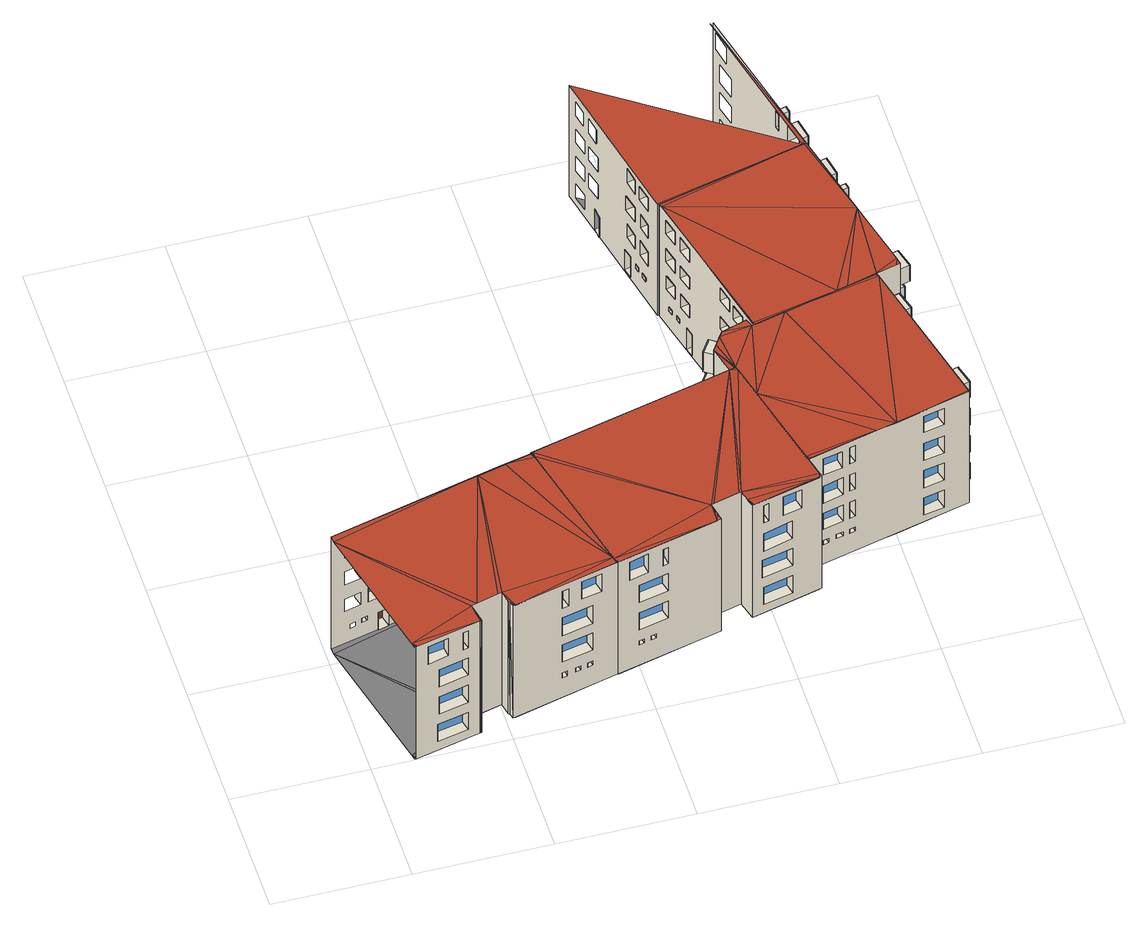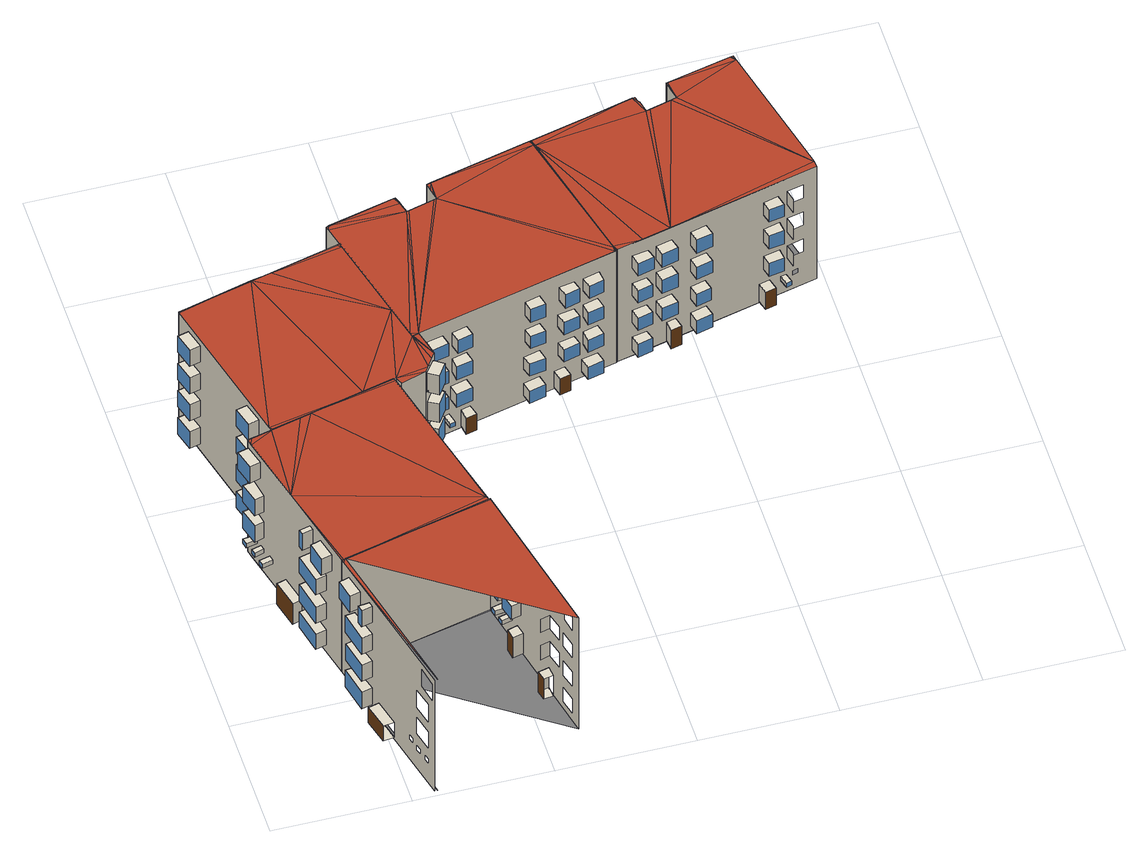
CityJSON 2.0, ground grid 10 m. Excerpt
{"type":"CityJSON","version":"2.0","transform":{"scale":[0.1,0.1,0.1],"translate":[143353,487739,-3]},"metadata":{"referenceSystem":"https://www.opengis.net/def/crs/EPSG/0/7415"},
"CityObjects":{
"building1":{"type":"Building","geometry":[{"type":"MultiSurface","lod":"2.2","boundaries":[[[0,1,2]],[[3,4,5]],[[6,1,0]],[[4,7,5]],[[8,9,10,11]],[[12,6,0]],[[5,7,13]],[[14,15,16,17]],[[18,19,20,21]],[[22,23,9,8]],[[11,10,24,25]],[[26,27,28,29]],[[10,9,23,24]],[[0,30,31]],[[32,33,5]],[[4,1,12,13],[11,8,22,25],[34,35,36,37],[21,18,38,39],[29,26,40,41],[17,14,42,43]],[[25,24,23,22]],[[42,44,15,14]],[[17,16,45,43]],[[21,20,46,39]],[[38,47,19,18]],[[16,15,44,45]],[[29,28,48,41]],[[40,49,27,26]],[[20,19,47,46]],[[50,51,52,53]],[[28,27,49,48]],[[54,55,56,57]],[[58,59,60,61]],[[62,63,64,65]],[[66,67,63,62]],[[65,64,68,69]],[[67,68,64,63]],[[12,0,31]],[[13,32,5]],[[69,68,67,66]],[[35,70,71,34]],[[72,73,74,75]],[[76,77,78,79]],[[80,81,82,83]],[[84,33,32]],[[31,30,85]],[[34,71,86,37]],[[36,87,70,35]],[[71,70,87,86]],[[43,45,44,42]],[[39,46,47,38]],[[41,48,49,40]],[[37,86,87,36]],[[75,74,88,89]],[[79,78,90,91]],[[92,93,73,72]],[[94,95,77,76]],[[83,82,96,97]],[[98,99,81,80]],[[93,88,74,73]],[[95,90,78,77]],[[99,96,82,81]],[[100,101,102,103]],[[30,104,105]],[[106,107,33]],[[103,102,108,109]],[[110,111,101,100]],[[111,108,102,101]],[[89,88,93,92]],[[91,90,95,94]],[[97,96,99,98]],[[112,13,12]],[[113,112,12]],[[113,12,114]],[[112,115,13]],[[116,114,12]],[[116,12,31]],[[13,117,32]],[[32,31,118,119]],[[109,108,111,110]],[[30,105,85]],[[106,33,84]],[[32,31,120,121]],[[122,123,124]],[[121,120,124,123]],[[122,125,123]],[[126,127,125]],[[126,125,122]],[[124,120,128]],[[129,121,123]],[[122,124,128]],[[129,123,125]],[[129,125,127]],[[126,122,128]],[[106,84,130]],[[105,131,85]],[[132,133,104,107],[53,50,134,135],[98,97,83,80],[57,54,136,137],[92,89,75,72],[61,58,138,139],[94,91,79,76],[140,141,142,143],[144,145,146,147],[148,149,150,151],[152,153,154,155],[156,157,158,159],[160,161,162,163],[164,165,166,167],[168,169,170,171],[172,173,174,175],[176,177,178,179],[180,181,182,183],[184,185,186,187],[66,69,65,62],[188,189,190,191],[110,109,103,100]],[[131,105,120]],[[106,130,121]],[[155,192,193,154]],[[143,194,195,142]],[[151,196,197,150]],[[147,198,199,146]],[[152,200,192,155]],[[154,193,201,153]],[[140,202,194,143]],[[142,195,203,141]],[[148,204,196,151]],[[150,197,205,149]],[[200,201,193,192]],[[144,206,198,147]],[[146,199,207,145]],[[202,203,195,194]],[[204,205,197,196]],[[206,207,199,198]],[[128,120,208]],[[121,129,209]],[[153,201,200,152]],[[141,203,202,140]],[[149,205,204,148]],[[145,207,206,144]],[[210,211,212,213]],[[214,215,216,217]],[[218,219,220,221]],[[222,223,224,225]],[[191,226,227,190]],[[127,126,228,229],[225,222,230,231],[232,233,234,235],[217,214,236,237],[213,210,238,239],[221,218,240,241],[242,243,244,245],[246,247,248,249]],[[240,250,219,218]],[[221,220,251,241]],[[225,224,252,231]],[[230,253,223,222]],[[220,219,250,251]],[[224,223,253,252]],[[106,121,209]],[[105,208,120]],[[241,251,250,240]],[[231,252,253,230]],[[159,254,255,158]],[[163,256,257,162]],[[167,258,259,166]],[[188,260,226,191]],[[190,227,261,189]],[[260,261,227,226]],[[243,262,263,242]],[[189,261,260,188]],[[156,264,254,159]],[[158,255,265,157]],[[264,265,255,254]],[[160,266,256,163]],[[162,257,267,161]],[[164,268,258,167]],[[166,259,269,165]],[[213,212,270,239]],[[238,271,211,210]],[[242,263,272,245]],[[244,273,262,243]],[[266,267,257,256]],[[236,274,215,214]],[[217,216,275,237]],[[268,269,259,258]],[[212,211,271,270]],[[263,262,273,272]],[[216,215,274,275]],[[245,272,273,244]],[[233,276,277,232]],[[128,208,278]],[[279,209,129]],[[157,265,264,156]],[[161,267,266,160]],[[165,269,268,164]],[[247,280,281,246]],[[246,281,282,249]],[[248,283,280,247]],[[281,280,283,282]],[[234,284,276,233]],[[239,270,271,238]],[[249,282,283,248]],[[232,277,285,235]],[[237,275,274,236]],[[277,276,284,285]],[[179,286,287,178]],[[171,288,289,170]],[[175,290,291,174]],[[183,292,293,182]],[[105,294,208]],[[295,106,209]],[[178,287,296,177]],[[176,297,286,179]],[[170,289,298,169]],[[174,291,299,173]],[[182,293,300,181]],[[168,301,288,171]],[[172,302,290,175]],[[180,303,292,183]],[[297,296,287,286]],[[301,298,289,288]],[[302,299,291,290]],[[303,300,293,292]],[[235,285,284,234]],[[177,296,297,176]],[[169,298,301,168]],[[173,299,302,172]],[[181,300,303,180]],[[294,304,208]],[[305,295,209]],[[294,133,304]],[[305,132,295]],[[279,229,209]],[[278,208,228]],[[306,228,307]],[[308,309,229]],[[310,311,228,229]],[[133,132,310]],[[133,311,304]],[[310,132,305]],[[133,310,311]],[[312,313,311]],[[310,314,315]],[[316,317,318,319]],[[320,321,322,323]],[[324,325,326,327]],[[328,329,330,331]],[[332,333,317,316]],[[319,318,334,335]],[[318,317,333,334]],[[336,337,321,320]],[[323,322,338,339]],[[322,321,337,338]],[[340,341,342,343]],[[344,345,346,347]],[[348,349,350,351]],[[352,353,354,355]],[[339,338,337,336]],[[335,334,333,332]],[[356,357,341,340]],[[343,342,358,359]],[[307,360,306]],[[361,309,308]],[[357,358,342,341]],[[362,363,345,344]],[[347,346,364,365]],[[351,350,366,367]],[[368,369,349,348]],[[370,371,372,373]],[[355,354,374,375]],[[376,377,353,352]],[[363,364,346,345]],[[369,366,350,349]],[[377,374,354,353]],[[327,326,378,379]],[[380,381,325,324]],[[331,330,382,383]],[[384,385,329,328]],[[386,387,371,370]],[[373,372,388,389]],[[326,325,381,378]],[[330,329,385,382]],[[372,371,387,388]],[[313,390,307]],[[309,391,314]],[[389,388,387,386]],[[312,390,313]],[[391,315,314]],[[359,358,357,356]],[[365,364,363,362]],[[367,366,369,368]],[[375,374,377,376]],[[392,393,394,395]],[[395,394,396,397]],[[398,399,393,392]],[[394,393,399,396]],[[400,401,402,403]],[[404,405,406,407]],[[408,409,410,411]],[[379,378,381,380]],[[383,382,385,384]],[[397,396,399,398]],[[229,228,412,413],[319,316,332,335],[395,392,398,397],[327,324,380,379],[331,328,384,383],[323,320,336,339],[373,370,386,389]],[[414,415,401,400]],[[403,402,416,417]],[[415,416,402,401]],[[407,406,418,419]],[[420,421,405,404]],[[422,423,409,408]],[[411,410,424,425]],[[421,418,406,405]],[[423,424,410,409]],[[426,427,428,429]],[[429,428,430,431]],[[432,433,427,426]],[[433,430,428,427]],[[417,416,415,414]],[[419,418,421,420]],[[425,424,423,422]],[[307,390,360]],[[391,309,361]],[[431,430,433,432]],[[434,435,436,437]],[[438,439,440,441]],[[442,443,444,445]],[[446,447,448,449]],[[450,451,435,434]],[[437,436,452,453]],[[454,455,439,438]],[[441,440,456,457]],[[458,459,443,442]],[[445,444,460,461]],[[451,452,436,435]],[[455,456,440,439]],[[462,463,447,446]],[[449,448,464,465]],[[459,460,444,443]],[[463,464,448,447]],[[453,452,451,450]],[[457,456,455,454]],[[461,460,459,458]],[[465,464,463,462]],[[361,413,466]],[[467,412,360]],[[468,467,360]],[[361,466,469]],[[391,361,469]],[[390,468,360]],[[391,390,412,413]],[[312,470,390]],[[391,471,315]],[[472,473,311,310],[356,359,343,340],[414,417,403,400],[450,453,437,434],[454,457,441,438],[420,419,407,404],[368,367,351,348],[362,365,347,344],[422,425,411,408],[376,375,355,352],[462,465,449,446],[458,461,445,442],[474,475,476,477],[478,479,480,481],[482,483,484,485],[486,487,488,489],[490,491,492,493],[494,495,496,497],[498,499,500,501],[502,503,504,505],[506,507,508,509],[432,431,429,426]],[[391,390,510,511]],[[511,510,512,513]],[[514,515,516]],[[517,518,519]],[[519,518,513]],[[512,515,514]],[[520,390,470]],[[391,521,471]],[[522,523,524,525]],[[526,527,528,529]],[[530,531,532,533]],[[534,535,536,537]],[[520,470,538]],[[471,521,539]],[[533,532,540,541]],[[542,543,531,530]],[[532,531,543,540]],[[541,540,543,542]],[[509,544,545,508]],[[477,546,547,476]],[[489,548,549,488]],[[493,550,551,492]],[[516,510,552]],[[511,517,553]],[[514,516,552]],[[553,517,519]],[[538,470,510]],[[511,471,539]],[[506,554,544,509]],[[508,545,555,507]],[[554,555,545,544]],[[525,524,556,557]],[[558,559,523,522]],[[524,523,559,556]],[[529,528,560,561]],[[562,563,527,526]],[[528,527,563,560]],[[537,536,564,565]],[[566,567,535,534]],[[536,535,567,564]],[[507,555,554,506]],[[476,547,568,475]],[[474,569,546,477]],[[486,570,548,489]],[[488,549,571,487]],[[569,568,547,546]],[[570,571,549,548]],[[492,551,572,491]],[[490,573,550,493]],[[573,572,551,550]],[[574,575,576,577]],[[513,512,578,579],[533,530,542,541],[577,574,580,581],[537,534,566,565],[525,522,558,557],[529,526,562,561]],[[475,568,569,474]],[[487,571,570,486]],[[491,572,573,490]],[[501,582,583,500]],[[557,556,559,558]],[[577,576,584,581]],[[580,585,575,574]],[[561,560,563,562]],[[576,575,585,584]],[[565,564,567,566]],[[498,586,582,501]],[[500,583,587,499]],[[586,587,583,582]],[[499,587,586,498]],[[588,552,510]],[[511,553,589]],[[481,590,591,480]],[[485,592,593,484]],[[497,594,595,496]],[[588,510,596]],[[511,589,597]],[[597,471,511]],[[510,470,596]],[[581,584,585,580]],[[505,598,599,504]],[[480,591,600,479]],[[478,601,590,481]],[[484,593,602,483]],[[482,603,592,485]],[[601,600,591,590]],[[603,602,593,592]],[[496,595,604,495]],[[494,605,594,497]],[[605,604,595,594]],[[502,606,598,505]],[[504,599,607,503]],[[606,607,599,598]],[[503,607,606,502]],[[479,600,601,478]],[[483,602,603,482]],[[495,604,605,494]],[[552,588,578]],[[589,553,579]],[[608,609,610,611]],[[612,613,614,615]],[[616,617,618,619]],[[620,621,622,471]],[[623,624,625,626]],[[627,628,629]],[[630,631,632]],[[610,609,633,634]],[[614,613,635,636]],[[621,637,622]],[[620,471,638]],[[618,617,639,640]],[[625,624,641,642]],[[472,473,578,579]],[[472,643,632,628]],[[471,622,643,472]],[[643,637,621]],[[620,638,472]],[[473,596,470]],[[471,597,472]],[[644,643,621]],[[620,472,645]],[[611,610,634,646]],[[647,633,609,608]],[[615,614,636,648]],[[649,635,613,612]],[[619,618,640,650]],[[651,639,617,616]],[[626,625,642,652]],[[653,641,624,623]],[[644,654,643]],[[655,645,472]],[[620,621,656,657],[615,612,649,648],[619,616,651,650],[611,608,647,646],[626,623,653,652]],[[652,642,641,653]],[[646,634,633,647]],[[648,636,635,649]],[[650,640,639,651]],[[658,659,660,661]],[[662,663,664,665]],[[666,667,668,669]],[[670,671,672,673]],[[661,660,674,675]],[[676,677,659,658]],[[660,659,677,674]],[[678,643,679]],[[680,681,472]],[[675,674,677,676]],[[679,643,654]],[[472,681,655]],[[630,682,631]],[[683,627,629]],[[682,630,678]],[[680,627,683]],[[665,664,684,685]],[[686,687,663,662]],[[688,689,667,666]],[[669,668,690,691]],[[673,672,692,693]],[[694,695,671,670]],[[664,663,687,684]],[[668,667,689,690]],[[672,671,695,692]],[[656,679,654]],[[657,655,681]],[[696,697,698,699]],[[657,656,700,701]],[[699,698,702,703]],[[704,705,697,696]],[[698,697,705,702]],[[685,684,687,686]],[[691,690,689,688]],[[693,692,695,694]],[[703,702,705,704]],[[679,656,700]],[[681,701,657]],[[706,707,708,709]],[[710,711,712,713]],[[714,715,716,717]],[[718,719,720,721]],[[678,679,722]],[[723,681,680]],[[701,700,679,681]],[[709,708,724,725]],[[713,712,726,727]],[[728,729,707,706]],[[730,731,711,710]],[[717,716,732,733]],[[734,735,715,714]],[[708,707,729,724]],[[712,711,731,726]],[[721,720,736,737]],[[738,739,719,718]],[[716,715,735,732]],[[720,719,739,736]],[[725,724,729,728]],[[727,726,731,730]],[[733,732,735,734]],[[737,736,739,738]],[[740,741,742,743],[744,745,746,747],[748,749,750,751],[752,753,754,755],[756,757,758,759],[760,761,762,763],[764,765,766,767],[768,769,770,771],[772,773,774,775],[776,777,778,779],[780,781,782,783],[784,785,786,787],[788,789,790,791],[792,793,794,795],[796,797,798,799],[800,801,802,803],[804,805,806,807],[808,809,810,811]],[[775,812,813,774]],[[795,814,815,794]],[[783,816,817,782]],[[791,818,819,790]],[[772,820,812,775]],[[774,813,821,773]],[[792,822,814,795]],[[794,815,823,793]],[[780,824,816,783]],[[788,825,818,791]],[[782,817,826,781]],[[790,819,827,789]],[[682,678,828]],[[829,680,683]],[[773,821,820,772]],[[793,823,822,792]],[[781,826,824,780]],[[789,827,825,788]],[[771,830,831,770]],[[779,832,833,778]],[[787,834,835,786]],[[770,831,836,769]],[[768,837,830,771]],[[776,838,832,779]],[[778,833,839,777]],[[784,840,834,787]],[[786,835,841,785]],[[807,842,843,806]],[[806,843,844,805]],[[769,836,837,768]],[[804,845,842,807]],[[777,839,838,776]],[[785,841,840,784]],[[805,844,845,804]],[[678,722,828]],[[723,680,829]],[[811,846,847,810]],[[767,848,849,766]],[[759,850,851,758]],[[751,852,853,750]],[[810,847,854,809]],[[808,855,846,811]],[[809,854,855,808]],[[764,856,848,767]],[[766,849,857,765]],[[756,858,850,759]],[[758,851,859,757]],[[748,860,852,751]],[[750,853,861,749]],[[765,857,856,764]],[[757,859,858,756]],[[749,861,860,748]],[[803,862,863,802]],[[800,864,862,803]],[[802,863,865,801]],[[801,865,864,800]],[[763,866,867,762]],[[755,868,869,754]],[[747,870,871,746]],[[820,821,813,812]],[[822,823,815,814]],[[824,826,817,816]],[[825,827,819,818]],[[799,872,873,798]],[[760,874,866,763]],[[762,867,875,761]],[[752,876,868,755]],[[754,869,877,753]],[[796,878,872,799]],[[798,873,879,797]],[[744,880,870,747]],[[746,871,881,745]],[[797,879,878,796]],[[761,875,874,760]],[[753,877,876,752]],[[745,881,880,744]],[[882,883,884,885],[886,887,888,889],[890,891,892,893],[894,895,896,897],[898,899,900,901],[902,903,904,905],[906,907,908,909],[910,911,912,913],[914,915,916,917],[918,919,920,921],[922,923,924,925],[926,927,928,929],[930,931,932,933],[934,935,936,937],[938,939,940,941],[942,943,944,945],[946,947,948,949],[950,951,952,953]],[[837,836,831,830]],[[838,839,833,832]],[[840,841,835,834]],[[929,954,955,928]],[[937,956,957,936]],[[921,958,959,920]],[[845,844,843,842]],[[945,960,961,944]],[[942,962,960,945]],[[944,961,963,943]],[[926,964,954,929]],[[928,955,965,927]],[[934,966,956,937]],[[936,957,967,935]],[[918,968,958,921]],[[920,959,969,919]],[[943,963,962,942]],[[927,965,964,926]],[[935,967,966,934]],[[919,969,968,918]],[[941,970,971,940]],[[938,972,970,941]],[[940,971,973,939]],[[939,973,972,938]],[[917,974,975,916]],[[933,976,977,932]],[[925,978,979,924]],[[914,980,974,917]],[[916,975,981,915]],[[930,982,976,933]],[[932,977,983,931]],[[922,984,978,925]],[[924,979,985,923]],[[953,986,987,952]],[[855,854,847,846]],[[950,988,986,953]],[[952,987,989,951]],[[915,981,980,914]],[[931,983,982,930]],[[923,985,984,922]],[[856,857,849,848]],[[858,859,851,850]],[[860,861,853,852]],[[951,989,988,950]],[[864,865,863,862]],[[874,875,867,866]],[[876,877,869,868]],[[878,879,873,872]],[[880,881,871,870]],[[962,963,961,960]],[[964,965,955,954]],[[966,967,957,956]],[[968,969,959,958]],[[949,990,991,948]],[[972,973,971,970]],[[909,992,993,908]],[[901,994,995,900]],[[893,996,997,892]],[[946,998,990,949]],[[948,991,999,947]],[[980,981,975,974]],[[982,983,977,976]],[[984,985,979,978]],[[988,989,987,986]],[[998,999,991,990]],[[742,1000,1001]],[[743,1002,1003]],[[1001,1000,1004]],[[1003,1002,1005]],[[628,632,1006,1007],[665,662,686,685],[673,670,694,693],[669,666,688,691],[1008,1009,1010,1011],[1012,1013,1014,1015],[1016,1017,1018,1019],[1020,1021,1022,1023],[717,714,734,733],[709,706,728,725],[713,710,730,727],[661,658,676,675],[699,696,704,703],[721,718,738,737]],[[1024,1025,884]],[[885,1026,1027]],[[1028,1004,741]],[[1029,740,1005]],[[1024,883,1025]],[[1027,1026,882]],[[681,679,1030,1031]],[[722,1032,828]],[[723,829,1033]],[[1021,1034,1035,1020]],[[1013,1036,1037,1012]],[[1009,1038,1039,1008]],[[1017,1040,1041,1016]],[[743,742,1042,1043]],[[1020,1035,1044,1023]],[[1022,1045,1034,1021]],[[1012,1037,1046,1015]],[[1014,1047,1036,1013]],[[1010,1048,1038,1009]],[[1018,1049,1040,1017]],[[1008,1039,1050,1011]],[[1016,1041,1051,1019]],[[1035,1034,1045,1044]],[[1037,1036,1047,1046]],[[1039,1038,1048,1050]],[[1041,1040,1049,1051]],[[1052,1001,1004]],[[1002,1053,1005]],[[885,884,1054,1055]],[[740,741,1054,1055]],[[1023,1044,1045,1022]],[[1015,1046,1047,1014]],[[1011,1050,1048,1010]],[[1019,1051,1049,1018]],[[1056,1057,828]],[[829,1058,1059]],[[722,1030,1032]],[[723,1033,1031]],[[1032,1056,828]],[[829,1059,1033]],[[1028,1052,1004]],[[1053,1029,1005]],[[1052,1060,1001]],[[1061,1053,1002]],[[1006,1057,1056]],[[1058,1007,1059]],[[1007,1006,1062,1063],[1064,1065,1066,1067],[1068,1069,1070,1071],[1072,1073,1074,1075],[1076,1077,1078,1079],[1080,1081,1082,1083],[1084,1085,1086,1087],[1088,1089,1090,1091],[1092,1093,1094,1095]],[[1081,1096,1097,1080]],[[1089,1098,1099,1088]],[[1085,1100,1101,1084]],[[1093,1102,1103,1092]],[[1080,1097,1104,1083]],[[1082,1105,1096,1081]],[[1088,1099,1106,1091]],[[1090,1107,1098,1089]],[[1086,1108,1100,1085]],[[1094,1109,1102,1093]],[[1084,1101,1110,1087]],[[1092,1103,1111,1095]],[[1083,1104,1105,1082]],[[1091,1106,1107,1090]],[[1087,1110,1108,1086]],[[1095,1111,1109,1094]],[[1030,1031,1062]],[[1062,1060,1052]],[[1063,1053,1061]],[[1031,1063,1062]],[[1032,1030,1062]],[[1033,1063,1031]],[[1065,1112,1113,1064]],[[1069,1114,1115,1068]],[[1077,1116,1117,1076]],[[1073,1118,1119,1072]],[[1064,1113,1120,1067]],[[1068,1115,1121,1071]],[[1076,1117,1122,1079]],[[1066,1123,1112,1065]],[[1070,1124,1114,1069]],[[1078,1125,1116,1077]],[[1074,1126,1118,1073]],[[1072,1119,1127,1075]],[[1097,1096,1105,1104]],[[1099,1098,1107,1106]],[[1101,1100,1108,1110]],[[1103,1102,1109,1111]],[[1067,1120,1123,1066]],[[1071,1121,1124,1070]],[[1079,1122,1125,1078]],[[1075,1127,1126,1074]],[[1113,1112,1123,1120]],[[1115,1114,1124,1121]],[[1117,1116,1125,1122]],[[1119,1118,1126,1127]],[[1128,1129,1062]],[[1130,1131,1063]],[[1128,1062,1052]],[[1131,1053,1063]],[[1042,1129,1128]],[[1043,1131,1130]],[[1043,1042,1054,1055],[1132,1133,1134,1135],[1136,1137,1138,1139],[1140,1141,1142,1143],[1144,1145,1146,1147],[1148,1149,1150,1151],[1152,1153,1154,1155],[1156,1157,1158,1159],[1160,1161,1162,1163],[1164,1165,1166,1167],[1168,1169,1170,1171],[1172,1173,1174,1175],[1176,1177,1178,1179]],[[1137,1180,1181,1136]],[[1141,1182,1183,1140]],[[1145,1184,1185,1144]],[[1173,1186,1187,1172]],[[1136,1181,1188,1139]],[[1138,1189,1180,1137]],[[1174,1190,1186,1173]],[[1172,1187,1191,1175]],[[1175,1191,1190,1174]],[[1140,1183,1192,1143]],[[1142,1193,1182,1141]],[[1144,1185,1194,1147]],[[1146,1195,1184,1145]],[[1196,1052,1028]],[[1197,1029,1053]],[[1139,1188,1189,1138]],[[1169,1198,1199,1168]],[[1170,1200,1198,1169]],[[1168,1199,1201,1171]],[[1143,1192,1193,1142]],[[1147,1194,1195,1146]],[[1171,1201,1200,1170]],[[1165,1202,1203,1164]],[[1164,1203,1204,1167]],[[1166,1205,1202,1165]],[[1206,1054,1025]],[[1055,1207,1026]],[[1167,1204,1205,1166]],[[1054,1196,1028]],[[1055,1029,1197]],[[1177,1208,1209,1176]],[[1026,1207,1210]],[[1211,1206,1025]],[[1176,1209,1212,1179]],[[1178,1213,1208,1177]],[[1179,1212,1213,1178]],[[1181,1180,1189,1188]],[[1149,1214,1215,1148]],[[1153,1216,1217,1152]],[[1157,1218,1219,1156]],[[1161,1220,1221,1160]],[[1187,1186,1190,1191]],[[1148,1215,1222,1151]],[[1150,1223,1214,1149]],[[1151,1222,1223,1150]],[[1183,1182,1193,1192]],[[1185,1184,1195,1194]],[[1199,1198,1200,1201]],[[1152,1217,1224,1155]],[[1154,1225,1216,1153]],[[1156,1219,1226,1159]],[[1158,1227,1218,1157]],[[1160,1221,1228,1163]],[[1162,1229,1220,1161]],[[1133,1230,1231,1132]],[[1203,1202,1205,1204]],[[1134,1232,1230,1133]],[[1155,1224,1225,1154]],[[1159,1226,1227,1158]],[[1163,1228,1229,1162]],[[1132,1231,1233,1135]],[[1135,1233,1232,1134]],[[1055,1054,1234,1235],[1236,1237,1238,1239],[1240,1241,1242,1243],[1244,1245,1246,1247],[1248,1249,1250,1251],[1252,1253,1254,1255],[1256,1257,1258,1259],[1260,1261,1262,1263],[1264,1265,1266,1267],[1268,1269,1270,1271],[1272,1273,1274,1275],[1276,1277,1278,1279],[1280,1281,1282,1283]],[[1209,1208,1213,1212]],[[1249,1284,1285,1248]],[[1248,1285,1286,1251]],[[1250,1287,1284,1249]],[[1257,1288,1289,1256]],[[1265,1290,1291,1264]],[[1261,1292,1293,1260]],[[1251,1286,1287,1250]],[[1256,1289,1294,1259]],[[1264,1291,1295,1267]],[[1258,1296,1288,1257]],[[1266,1297,1290,1265]],[[1260,1293,1298,1263]],[[1262,1299,1292,1261]],[[1215,1214,1223,1222]],[[1253,1300,1301,1252]],[[1252,1301,1302,1255]],[[1254,1303,1300,1253]],[[1259,1294,1296,1258]],[[1267,1295,1297,1266]],[[1263,1298,1299,1262]],[[1255,1302,1303,1254]],[[1217,1216,1225,1224]],[[1219,1218,1227,1226]],[[1221,1220,1229,1228]],[[1281,1304,1305,1280]],[[1231,1230,1232,1233]],[[1280,1305,1306,1283]],[[1282,1307,1304,1281]],[[1285,1284,1287,1286]],[[1289,1288,1296,1294]],[[1291,1290,1297,1295]],[[1293,1292,1299,1298]],[[1301,1300,1303,1302]],[[1305,1304,1307,1306]]],"semantics":{"surfaces":[{"type":"GroundSurface"},{"type":"RoofSurface"},{"type":"WallSurface","on_footprint_edge":true},{"type":"Window"},{"type":"Door"}],"values":[0,1,0,1,2,0,1,2,2,2,2,2,3,0,1,2,2,2,2,2,2,3,2,2,3,2,3,2,2,2,2,2,3,0,1,2,2,2,2,2,1,0,2,2,3,2,2,2,2,2,2,2,2,2,2,3,3,3,2,0,1,2,2,4,2,2,2,2,2,0,1,0,0,1,2,2,0,1,2,2,2,2,2,2,0,1,0,1,1,0,1,0,2,0,1,2,2,2,2,2,2,2,2,2,2,3,2,2,3,3,3,0,1,2,2,2,2,2,2,2,2,2,2,2,2,2,2,3,3,1,0,2,2,2,2,2,2,2,4,2,2,2,2,3,2,2,2,2,2,2,2,2,3,2,2,3,3,3,3,2,2,0,1,2,2,2,2,2,2,3,2,2,2,2,2,3,2,2,2,2,0,1,2,2,2,2,2,2,2,2,3,3,3,3,2,2,2,2,2,0,1,0,1,1,0,0,1,2,2,0,1,2,0,1,2,2,2,2,2,2,3,2,2,3,2,2,2,2,2,2,2,2,0,1,3,2,2,2,2,2,2,2,3,3,3,2,2,2,2,2,2,3,3,3,0,1,2,0,1,2,2,2,2,2,2,2,3,2,2,2,2,2,2,2,2,2,3,2,2,2,2,3,3,2,2,2,4,2,2,2,0,1,2,2,2,2,2,2,2,2,2,2,2,3,3,2,2,3,3,2,2,2,2,1,0,0,1,1,0,2,0,1,2,2,2,0,1,1,0,0,1,2,2,2,2,0,1,2,2,3,2,2,2,2,2,0,1,0,1,0,1,2,2,4,2,2,3,2,2,3,2,2,3,2,2,2,2,2,3,3,2,2,3,2,2,2,2,2,2,2,2,2,2,3,2,2,2,3,2,0,1,2,2,2,0,1,1,0,2,2,2,2,2,2,3,3,2,2,3,2,2,3,2,2,2,2,0,1,2,2,2,2,2,1,0,3,3,0,1,3,4,2,2,2,0,1,0,1,0,1,2,2,2,2,2,2,2,2,0,1,2,2,2,2,2,2,2,2,2,2,2,3,0,1,2,0,1,0,1,0,1,2,2,2,2,2,2,3,3,3,0,1,2,2,2,2,3,2,2,2,2,0,1,2,2,2,2,0,1,2,2,2,2,2,2,2,3,3,2,2,3,3,2,2,2,2,2,2,2,2,2,2,2,2,2,2,2,2,2,0,1,2,2,2,2,2,2,2,2,2,2,2,2,2,2,2,2,2,2,2,2,0,1,2,2,2,2,2,2,2,2,2,2,2,2,2,2,2,2,2,2,2,2,2,2,2,3,3,3,3,2,2,2,2,2,2,2,2,2,2,2,2,2,2,3,3,3,2,2,2,4,2,2,2,2,2,2,2,2,2,2,2,2,2,2,2,2,2,2,2,2,2,2,2,2,2,2,2,4,2,2,2,2,2,3,3,3,2,3,3,3,3,3,3,3,3,3,2,3,2,2,2,2,2,3,3,3,4,4,0,1,0,1,2,0,1,0,1,0,1,2,0,1,2,2,2,2,2,2,2,2,2,2,2,2,2,3,3,3,3,0,1,2,2,2,2,2,2,0,1,0,1,0,1,0,1,0,1,0,1,2,2,2,2,2,2,2,2,2,2,2,2,2,2,2,2,2,2,0,1,2,0,1,2,2,2,2,2,2,2,2,2,2,2,2,3,3,3,3,2,2,2,2,3,3,3,3,0,1,0,1,0,1,2,2,2,2,2,2,2,2,2,2,2,2,2,2,0,1,2,2,2,2,2,2,2,2,2,2,0,1,2,0,1,2,1,0,2,2,2,3,2,2,2,2,3,2,2,2,3,3,3,2,2,2,2,2,2,2,3,2,2,2,2,2,2,2,4,2,2,2,2,2,2,2,2,2,2,2,2,2,3,2,2,2,2,2,2,2,3,3,3,2,3,2,2,3,3,3,3,3,4]}}]}
},
"vertices":[
[30,5,5],[32,1,5],[31,1,5],[31,1,116],[32,1,116],[30,5,116],[33,1,5],[33,1,116],[41,3,94],[39,11,94],[39,11,111],[41,3,111],[80,12,5],[80,12,116],[48,5,13],[47,13,13],[47,13,30],[48,5,30],[49,5,67],[47,13,67],[47,13,84],[49,5,84],[56,7,94],[55,14,94],[55,14,111],[56,7,111],[49,5,40],[47,13,40],[47,13,57],[49,5,57],[5,109,5],[78,27,5],[78,27,116],[5,109,116],[67,9,111],[67,9,94],[71,10,94],[71,10,111],[71,10,67],[71,10,84],[71,10,40],[71,10,57],[71,10,13],[71,10,30],[69,18,13],[69,18,30],[69,18,84],[69,18,67],[69,18,57],[69,18,40],[27,119,90],[25,127,90],[25,127,103],[27,119,103],[27,119,63],[25,127,63],[25,127,76],[27,119,76],[27,119,37],[25,127,37],[25,127,49],[27,119,49],[28,120,22],[26,127,22],[26,127,18],[28,120,18],[32,121,22],[30,128,22],[30,128,18],[32,121,18],[65,17,94],[65,17,111],[33,121,76],[32,129,76],[32,129,63],[33,121,63],[33,121,49],[32,129,49],[32,129,36],[33,121,36],[34,121,102],[32,129,102],[32,129,90],[34,121,90],[82,28,116],[82,28,5],[69,18,111],[69,18,94],[43,131,63],[45,124,63],[43,131,36],[45,124,36],[45,124,76],[43,131,76],[45,124,49],[43,131,49],[43,131,90],[45,124,90],[45,124,102],[43,131,102],[40,122,22],[38,130,22],[38,130,5],[40,122,5],[5,114,5],[115,141,5],[115,141,116],[5,114,116],[46,132,5],[48,124,5],[48,124,22],[46,132,22],[81,13,116],[81,13,5],[80,17,5],[80,17,116],[80,18,5],[80,18,116],[81,12,5],[81,12,116],[101,33,5],[101,33,116],[104,23,5],[103,24,116],[103,24,5],[104,23,116],[105,19,5],[105,19,116],[107,19,5],[107,19,116],[98,32,116],[98,32,5],[155,150,116],[155,150,5],[15,116,90],[15,116,103],[15,116,63],[15,116,76],[15,116,37],[15,116,49],[100,137,23],[100,137,10],[88,134,10],[88,134,23],[100,137,49],[100,137,37],[89,134,37],[89,134,49],[100,137,76],[100,137,64],[88,134,64],[88,134,76],[100,137,103],[100,137,90],[88,134,90],[88,134,103],[126,143,103],[126,143,90],[114,140,90],[114,140,103],[126,143,77],[126,143,64],[114,140,64],[114,140,77],[126,143,49],[126,143,37],[114,140,37],[114,140,49],[144,147,49],[144,147,37],[133,145,37],[133,145,49],[144,147,76],[144,147,64],[133,145,64],[133,145,76],[144,147,103],[144,147,91],[132,145,91],[132,145,103],[144,147,23],[144,147,10],[133,145,10],[133,145,23],[23,118,22],[23,118,18],[19,117,18],[19,117,22],[118,141,23],[118,141,5],[111,139,5],[111,139,23],[86,142,103],[86,142,90],[86,142,23],[86,142,10],[86,142,76],[86,142,64],[87,142,49],[87,142,37],[98,145,103],[98,145,90],[98,145,23],[98,145,10],[98,145,76],[98,145,64],[98,145,49],[98,145,37],[182,43,5],[182,43,116],[142,28,40],[140,36,40],[140,36,57],[142,28,57],[142,28,66],[140,36,66],[140,36,84],[142,28,84],[142,28,24],[140,36,24],[140,36,29],[142,28,29],[142,28,93],[141,36,93],[141,36,110],[142,28,110],[109,147,23],[109,147,5],[184,38,5],[184,38,116],[147,29,93],[147,29,110],[157,32,111],[157,32,94],[172,35,94],[172,35,111],[165,33,66],[165,33,84],[165,33,40],[165,33,57],[146,29,24],[146,29,29],[152,30,29],[152,30,25],[156,31,25],[156,31,29],[161,32,29],[161,32,25],[165,33,25],[165,33,29],[145,37,24],[145,37,29],[145,37,110],[145,37,93],[112,148,103],[112,148,90],[112,148,77],[112,148,64],[112,148,49],[112,148,37],[117,149,23],[117,149,5],[150,38,25],[150,38,29],[124,151,103],[124,151,90],[124,151,77],[124,151,64],[124,151,49],[124,151,37],[163,41,57],[163,41,40],[154,39,29],[154,39,25],[163,41,66],[163,41,84],[155,39,94],[155,39,111],[183,38,5],[183,38,116],[159,40,25],[159,40,29],[163,41,29],[163,41,25],[170,43,94],[170,43,111],[130,152,103],[130,152,91],[131,152,49],[131,152,37],[131,152,76],[131,152,64],[131,152,23],[131,152,10],[136,146,5],[136,146,116],[142,155,91],[142,155,103],[142,155,37],[142,155,64],[142,155,10],[142,155,49],[142,155,76],[142,155,23],[157,146,5],[157,146,116],[185,38,5],[182,42,5],[185,38,116],[182,42,116],[156,151,116],[156,151,5],[157,151,5],[157,147,5],[157,147,116],[157,151,116],[193,40,93],[191,48,93],[191,48,111],[193,40,111],[200,42,25],[198,50,25],[198,50,29],[200,42,29],[200,42,67],[198,50,67],[198,50,84],[200,42,84],[200,42,40],[198,50,40],[198,50,57],[200,42,57],[207,44,93],[206,51,93],[206,51,111],[207,44,111],[204,43,25],[202,51,25],[202,51,29],[204,43,29],[169,154,102],[168,162,102],[168,162,90],[169,154,90],[170,154,49],[168,162,49],[168,162,37],[170,154,37],[170,154,76],[168,162,76],[168,162,64],[170,154,64],[170,154,22],[168,162,22],[168,162,10],[170,154,10],[181,157,102],[179,165,102],[179,165,90],[181,157,90],[259,56,5],[259,56,116],[181,157,49],[180,165,49],[180,165,37],[181,157,37],[180,165,64],[181,157,64],[181,157,76],[180,165,76],[209,44,25],[207,52,25],[207,52,29],[209,44,29],[180,165,10],[182,157,10],[182,157,22],[180,165,22],[220,55,84],[222,47,84],[222,47,67],[220,55,67],[220,55,57],[222,47,57],[222,47,40],[220,55,40],[213,45,25],[211,53,25],[211,53,29],[213,45,29],[259,71,5],[259,71,116],[218,46,94],[216,54,94],[216,54,110],[218,46,110],[221,55,110],[222,47,110],[222,47,94],[221,55,94],[188,159,103],[186,166,103],[186,166,90],[188,159,90],[188,159,76],[186,166,76],[186,166,64],[188,159,64],[188,159,49],[186,166,49],[186,166,37],[188,159,37],[262,57,5],[262,57,116],[199,161,103],[197,169,103],[197,169,90],[199,161,90],[198,169,64],[200,161,64],[200,161,76],[198,169,76],[200,162,49],[198,169,49],[198,169,37],[200,162,37],[195,160,22],[193,168,22],[193,168,6],[195,160,6],[201,170,6],[203,162,6],[203,162,22],[201,170,22],[214,165,103],[212,173,103],[212,173,90],[214,165,90],[214,165,76],[212,173,76],[212,173,64],[214,165,64],[214,165,49],[212,173,49],[212,173,37],[214,165,37],[214,165,23],[212,173,23],[212,173,11],[214,165,11],[225,168,103],[223,175,103],[223,175,90],[225,168,90],[225,168,76],[223,175,76],[223,175,64],[225,168,64],[226,168,49],[224,175,49],[224,175,37],[226,168,37],[226,168,23],[224,176,23],[224,176,11],[226,168,11],[261,62,116],[261,62,5],[260,67,5],[260,67,116],[305,187,5],[305,187,116],[310,188,116],[310,188,5],[280,181,103],[280,181,90],[269,178,90],[269,178,103],[299,185,103],[299,185,91],[287,182,91],[287,182,103],[299,185,76],[299,185,64],[287,182,64],[287,182,76],[280,181,77],[280,181,64],[269,178,64],[269,178,77],[281,181,50],[281,181,37],[269,178,37],[269,178,50],[299,185,50],[299,185,38],[287,183,38],[287,183,50],[286,182,23],[286,182,19],[282,181,19],[282,181,23],[295,184,23],[295,184,19],[291,184,19],[291,184,23],[273,179,22],[273,179,6],[266,177,6],[266,177,22],[282,77,5],[282,77,116],[286,63,5],[286,63,116],[287,63,5],[284,68,5],[284,69,5],[284,69,116],[284,68,116],[287,63,116],[261,72,5],[261,72,116],[293,65,40],[291,73,40],[291,73,57],[293,65,57],[294,65,13],[292,73,13],[292,73,30],[294,65,30],[294,65,94],[292,73,94],[292,73,111],[294,65,111],[294,65,66],[292,73,66],[292,73,83],[294,65,83],[280,77,5],[280,77,116],[296,74,111],[298,66,111],[298,66,94],[296,74,94],[264,185,22],[264,185,6],[267,186,103],[267,186,90],[267,186,77],[267,186,64],[267,186,50],[267,186,37],[336,75,5],[336,75,116],[272,187,22],[272,187,6],[314,78,57],[316,70,57],[316,70,40],[314,78,40],[314,78,30],[316,70,30],[316,70,13],[314,78,13],[314,78,83],[316,71,83],[316,71,66],[314,78,66],[278,189,90],[278,189,103],[279,189,77],[279,189,64],[279,189,37],[279,189,50],[309,69,93],[307,76,93],[307,76,111],[309,69,111],[338,76,5],[338,76,116],[323,72,93],[323,72,111],[280,189,23],[280,189,19],[321,80,111],[321,80,93],[284,190,23],[284,190,19],[337,79,5],[337,79,116],[285,190,103],[285,190,91],[285,190,76],[285,190,64],[285,190,50],[285,190,38],[311,185,5],[311,185,116],[289,191,23],[289,191,19],[297,193,91],[297,193,103],[297,193,64],[297,193,76],[297,193,38],[297,193,50],[294,192,23],[294,192,19],[301,208,37],[294,212,37],[294,212,56],[301,208,56],[301,208,91],[294,213,91],[294,213,110],[301,208,110],[301,208,64],[294,213,64],[294,213,82],[301,208,82],[300,207,116],[300,207,6],[305,187,6],[302,209,7],[295,214,7],[295,214,29],[302,209,29],[333,96,116],[333,93,116],[335,94,116],[333,96,6],[335,94,6],[333,93,6],[301,222,37],[301,222,56],[301,223,91],[301,223,110],[309,188,6],[309,188,116],[301,223,64],[301,223,82],[300,222,7],[300,222,29],[310,188,6],[303,211,6],[303,211,116],[307,218,56],[307,218,37],[308,218,110],[308,218,91],[308,219,82],[308,219,64],[307,218,29],[307,218,7],[307,218,6],[307,218,116],[310,222,6],[310,222,116],[345,96,25],[343,104,25],[343,104,29],[345,96,29],[345,96,94],[343,104,94],[343,104,110],[345,96,110],[345,96,40],[343,104,40],[343,104,56],[345,96,56],[345,96,66],[343,104,66],[343,104,83],[345,96,83],[347,105,29],[349,97,29],[349,97,25],[347,105,25],[317,161,6],[331,222,6],[317,161,116],[331,222,116],[385,106,6],[385,106,116],[358,107,110],[359,99,110],[359,99,94],[358,107,94],[360,100,40],[358,107,40],[358,107,56],[360,100,56],[358,107,83],[360,100,83],[360,100,66],[358,107,66],[355,99,25],[354,106,25],[354,106,29],[355,99,29],[329,228,6],[329,228,116],[358,107,29],[360,100,29],[360,100,25],[358,107,25],[365,101,67],[363,109,67],[363,109,83],[365,101,83],[365,101,40],[363,109,40],[363,109,56],[365,101,56],[365,101,94],[363,109,94],[363,109,110],[365,101,110],[365,101,25],[363,109,25],[363,109,29],[365,101,29],[356,228,6],[356,228,116],[367,110,83],[369,102,83],[367,110,56],[369,102,56],[369,102,67],[367,110,67],[369,102,40],[367,110,40],[367,110,110],[369,102,110],[369,102,94],[367,110,94],[368,110,29],[369,102,29],[369,102,25],[368,110,25],[302,346,116],[302,346,6],[333,222,6],[333,222,116],[304,337,109],[304,337,96],[307,325,96],[307,325,109],[309,319,109],[309,319,96],[312,307,96],[312,307,109],[304,337,81],[304,337,68],[307,325,68],[307,325,81],[309,319,81],[309,319,69],[312,307,69],[312,307,81],[304,336,55],[304,336,42],[307,325,42],[307,325,55],[309,318,54],[309,318,41],[312,307,41],[312,307,54],[322,266,55],[322,266,42],[325,255,42],[325,255,55],[326,248,55],[326,248,42],[329,237,42],[329,237,55],[322,267,81],[322,267,69],[325,255,69],[325,255,81],[326,249,81],[326,249,69],[329,237,69],[329,237,81],[322,267,109],[322,267,97],[325,255,97],[325,255,109],[326,249,109],[326,249,96],[329,237,96],[329,237,109],[326,248,27],[326,248,14],[329,237,14],[329,237,27],[305,333,27],[305,333,23],[306,329,23],[306,329,27],[308,324,27],[308,324,23],[309,320,23],[309,320,27],[321,270,27],[321,270,6],[323,262,6],[323,262,27],[311,311,27],[311,311,6],[313,304,6],[313,304,27],[337,239,55],[337,239,42],[337,239,27],[337,239,14],[337,239,81],[337,239,69],[337,239,109],[337,239,96],[334,250,55],[334,250,42],[334,250,27],[334,250,14],[334,251,81],[334,251,109],[334,251,69],[334,251,96],[400,109,6],[400,109,116],[333,257,55],[333,257,42],[332,257,81],[332,257,69],[332,257,109],[332,257,97],[330,268,42],[330,268,55],[330,269,81],[330,269,69],[330,269,109],[330,269,97],[331,264,27],[331,264,6],[329,272,6],[329,272,27],[320,306,27],[320,306,6],[320,309,54],[320,309,41],[319,309,81],[319,309,69],[319,309,109],[319,309,96],[318,313,6],[318,313,27],[317,320,54],[317,320,41],[317,321,81],[317,321,69],[317,321,109],[317,321,96],[316,322,27],[316,322,23],[315,326,27],[315,326,23],[315,327,55],[315,327,42],[315,327,81],[315,327,68],[315,327,109],[315,327,96],[314,331,27],[314,331,23],[312,338,55],[312,338,42],[312,339,81],[312,339,68],[313,335,27],[313,335,23],[312,339,109],[312,339,96],[274,468,116],[274,468,6],[301,346,6],[301,346,116],[276,459,108],[276,459,95],[278,448,95],[278,448,108],[280,441,109],[280,441,95],[282,430,95],[282,430,109],[276,459,81],[276,459,68],[279,447,68],[279,447,81],[280,441,81],[280,441,68],[283,429,68],[283,429,81],[276,459,54],[276,459,40],[279,448,40],[279,448,54],[280,441,55],[280,441,41],[283,429,41],[283,429,55],[276,459,27],[276,459,13],[279,447,13],[279,447,27],[292,389,110],[292,389,96],[294,377,96],[294,377,110],[295,371,110],[295,371,97],[298,359,97],[298,359,110],[291,389,83],[291,389,69],[294,377,69],[294,377,83],[296,370,83],[296,370,70],[298,359,70],[298,359,83],[292,389,55],[292,389,42],[294,377,42],[294,377,55],[296,371,56],[296,371,42],[298,359,42],[298,359,56],[294,376,28],[294,376,24],[295,372,24],[295,372,28],[296,367,28],[296,367,24],[297,362,24],[297,362,28],[282,434,26],[282,434,6],[283,426,6],[283,426,26],[291,392,27],[291,392,7],[293,384,7],[293,384,27],[306,360,83],[306,360,70],[306,361,56],[306,361,42],[306,361,110],[306,361,97],[305,364,28],[305,364,24],[304,368,28],[304,368,24],[303,372,83],[303,372,70],[303,372,56],[303,372,42],[303,373,110],[303,373,97],[303,374,28],[303,374,24],[302,378,28],[302,378,24],[302,379,110],[302,379,96],[302,379,55],[302,379,42],[302,379,83],[302,379,69],[299,391,110],[299,391,96],[299,391,55],[299,391,42],[299,391,83],[299,391,69],[300,386,27],[300,386,7],[299,394,27],[299,394,7],[291,428,26],[291,428,6],[290,431,55],[290,431,41],[290,431,81],[290,431,68],[290,432,109],[290,432,95],[289,435,26],[289,435,6],[332,224,6],[395,237,6],[395,237,116],[332,224,116],[303,344,6],[303,344,116],[455,123,6],[455,123,116],[421,115,83],[421,115,66],[436,118,66],[436,118,83],[421,115,56],[421,115,39],[436,118,39],[436,118,56],[421,115,29],[421,115,12],[436,118,12],[436,118,29],[421,115,110],[421,115,94],[436,118,94],[436,118,110],[301,347,6],[410,372,6],[410,372,116],[301,347,116],[411,373,6],[411,373,116],[424,244,6],[424,244,116],[426,242,6],[426,242,116],[419,122,94],[419,122,110],[419,122,39],[419,122,56],[419,122,66],[419,122,83],[419,122,12],[419,122,29],[443,249,6],[443,249,116],[434,126,110],[434,126,94],[434,126,56],[434,126,39],[434,126,66],[434,126,12],[434,126,83],[434,126,29],[429,306,6],[429,306,116],[413,373,6],[413,373,116],[455,124,6],[454,123,6],[454,123,116],[455,124,116],[403,239,6],[403,239,116],[425,245,6],[425,245,116],[433,212,109],[433,212,93],[429,227,93],[429,227,109],[433,212,82],[433,212,66],[429,227,66],[429,227,82],[433,212,55],[433,212,39],[429,227,39],[429,227,55],[433,212,28],[433,212,12],[429,227,12],[429,227,28],[452,136,109],[452,136,93],[448,151,93],[448,151,109],[452,136,82],[452,136,66],[448,151,66],[448,151,82],[452,136,55],[452,136,39],[448,151,39],[448,151,55],[452,136,28],[452,136,12],[448,151,12],[448,151,28],[460,138,93],[460,138,109],[460,138,39],[460,138,55],[460,138,66],[460,138,82],[460,138,12],[460,138,28],[456,153,109],[456,153,93],[456,153,55],[456,153,39],[456,153,66],[456,153,12],[456,153,82],[456,153,28],[441,214,93],[441,214,109],[441,214,66],[441,214,82],[441,214,12],[441,214,28],[441,214,39],[441,214,55],[437,229,109],[437,229,82],[437,229,28],[437,229,93],[437,229,66],[437,229,12],[437,229,39],[437,229,55],[442,254,6],[440,248,6],[440,248,116],[442,254,116],[420,345,109],[420,345,93],[416,360,93],[416,360,109],[443,250,109],[443,250,93],[439,265,93],[439,265,109],[441,256,82],[441,256,66],[438,271,66],[438,271,82],[441,256,56],[441,256,40],[438,271,40],[438,271,56],[423,330,109],[423,330,93],[422,334,93],[422,334,109],[423,330,82],[423,330,67],[418,353,67],[418,353,82],[423,330,55],[423,330,39],[418,353,39],[418,353,55],[423,330,28],[423,330,13],[418,353,13],[418,353,28],[436,278,29],[436,278,25],[435,282,25],[435,282,29],[439,267,29],[439,267,25],[438,271,25],[438,271,29],[441,257,29],[441,257,25],[440,261,25],[440,261,29],[431,300,27],[431,300,7],[426,321,7],[426,321,27],[451,252,93],[451,252,109],[449,258,66],[449,258,82],[449,258,40],[449,258,56],[449,258,25],[449,258,29],[447,267,109],[447,267,93],[448,263,25],[448,263,29],[445,273,82],[445,273,66],[445,273,56],[445,273,40],[413,372,6],[413,372,116],[446,269,25],[446,269,29],[445,273,25],[445,273,29],[444,280,25],[444,280,29],[443,284,29],[443,284,25],[412,375,6],[412,375,116],[438,302,7],[438,302,27],[381,496,116],[381,496,6],[433,323,27],[433,323,7],[431,332,93],[431,332,109],[431,332,67],[431,332,82],[431,332,39],[431,332,55],[431,332,13],[431,332,28],[430,336,109],[430,336,93],[426,355,82],[426,355,67],[426,355,55],[426,355,39],[426,355,28],[426,355,13],[427,347,93],[427,347,109],[424,362,93],[424,362,109],[383,496,6],[383,496,116],[387,478,109],[387,478,93],[384,493,93],[384,493,109],[389,472,83],[389,472,66],[385,487,66],[385,487,83],[389,472,56],[389,472,40],[385,487,40],[385,487,56],[411,383,109],[411,383,93],[407,398,93],[407,398,109],[404,409,109],[404,409,93],[403,413,93],[403,413,109],[409,391,82],[409,391,66],[403,413,66],[403,413,82],[409,391,55],[409,391,39],[403,413,39],[403,413,55],[409,391,28],[409,391,12],[403,413,12],[403,413,28],[386,483,29],[386,483,25],[385,487,25],[385,487,29],[389,473,29],[389,473,25],[388,477,25],[388,477,29],[391,462,29],[391,462,25],[390,466,25],[390,466,29],[401,422,22],[401,422,7],[396,442,7],[396,442,22],[418,385,93],[418,385,109],[415,400,109],[415,400,93],[416,392,66],[416,392,82],[416,392,12],[416,392,28],[416,393,39],[416,393,55],[411,415,82],[411,415,28],[411,415,66],[411,415,12],[411,415,55],[411,415,39],[412,410,93],[412,410,109],[411,415,109],[411,415,93],[409,424,7],[409,424,22],[404,443,22],[404,443,7]
]}
